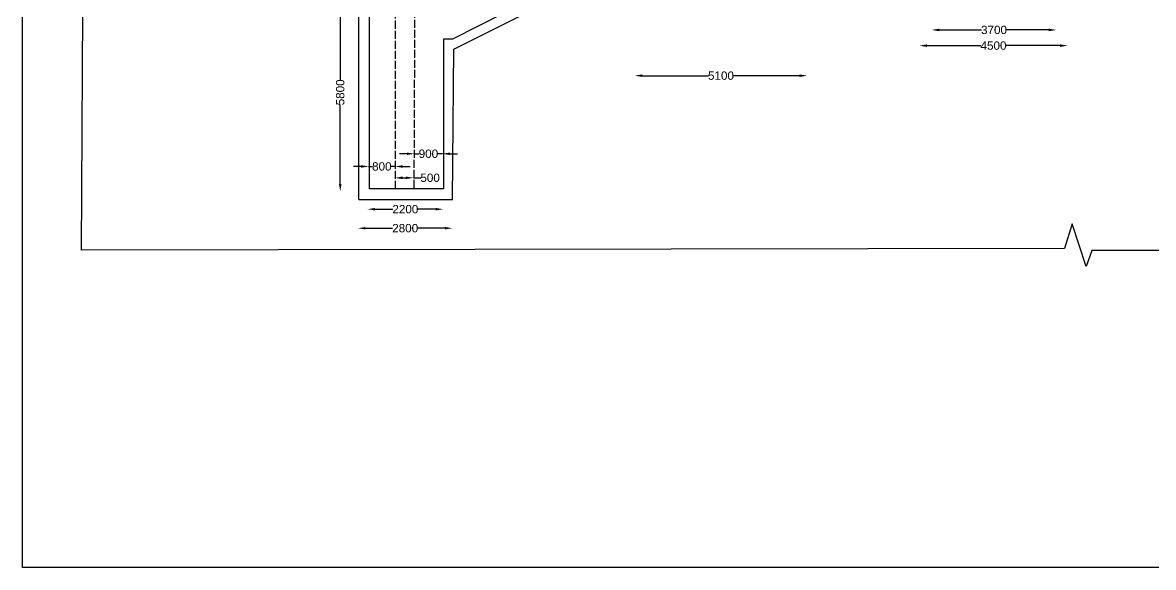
# Model space of a CAD drawing. Header units: millimetres. Extents: x 2190 to 106200, y 4148 to 77390.
# Drawn here: x 2190 to 36047, y 4148 to 20470 of the extents above; entities that cross this region are included whole.
import ezdxf

# ---------------------------------------------------------------- set-up
doc = ezdxf.new("R2010")
doc.units = ezdxf.units.MM
doc.linetypes.add('ACAD_ISO02W100', pattern=[15, 12, -3])
doc.layers.add('DIM', color=7, linetype='Continuous')
doc.layers.add('DWG', color=7, linetype='Continuous')
doc.styles.get("Standard").update_dxf_attribs({"font": 'arial.ttf'})
doc.dimstyles.new('ISO-25', dxfattribs={"dimtxt": 250, "dimasz": 225, "dimexe": 1.25, "dimexo": 0.625, "dimtad": 0, "dimdec": 0, "dimtxsty": 'Standard', "dimcen": 2.5, "dimse1": 1, "dimse2": 1, "dimadec": 0, "dimazin": 0, "dimtfac": 1, "dimtdec": 0, "dimtmove": 0, "dimatfit": 3, "dimfxl": 1, "dimarcsym": 0})

# ---------------------------------------------------------------- blocks, each defined once
blk = doc.blocks.new('*D120')
at = {"layer": 'Defpoints', "color": 0, "transparency": 16777216}
for p in [(29040, 19750), (33480, 19780), (33480, 19750)]:
    blk.add_point(p, dxfattribs=at)
at = {"layer": 'DIM', "color": 0, "lineweight": -2, "transparency": 16777216}
for p, q in [((29265, 19780), (30881, 19780)), ((33255, 19780), (31639, 19780))]:
    blk.add_line(p, q, dxfattribs=at)
at = {"layer": 'DIM', "color": 0, "transparency": 16777216}
for points in [[(29265, 19818), (29265, 19742), (29040, 19780)], [(33255, 19818), (33255, 19742), (33480, 19780)]]:
    blk.add_solid(points, dxfattribs=at)
at = {"layer": 'DIM', "color": 0, "transparency": 16777216, "insert": (31260, 19780), "char_height": 250, "attachment_point": 5}
blk.add_mtext('4500', dxfattribs=at)
blk = doc.blocks.new('*D121')
at = {"layer": 'Defpoints', "color": 0, "transparency": 16777216}
for p in [(29410, 20310), (33140, 20310), (33140, 20250)]:
    blk.add_point(p, dxfattribs=at)
at = {"layer": 'DIM', "color": 0, "lineweight": -2, "transparency": 16777216}
for p, q in [((29635, 20250), (30902, 20250)), ((32915, 20250), (31648, 20250))]:
    blk.add_line(p, q, dxfattribs=at)
at = {"layer": 'DIM', "color": 0, "transparency": 16777216}
for points in [[(29635, 20288), (29635, 20212), (29410, 20250)], [(32915, 20288), (32915, 20212), (33140, 20250)]]:
    blk.add_solid(points, dxfattribs=at)
at = {"layer": 'DIM', "color": 0, "transparency": 16777216, "insert": (31275, 20250), "char_height": 250, "attachment_point": 5}
blk.add_mtext('3700', dxfattribs=at)
blk = doc.blocks.new('*D146')
at = {"layer": 'Defpoints', "color": 0, "transparency": 16777216}
for p in [(20520, 18990), (25680, 18990), (25680, 18880)]:
    blk.add_point(p, dxfattribs=at)
at = {"layer": 'DIM', "color": 0, "lineweight": -2, "transparency": 16777216}
for p, q in [((20745, 18880), (22727, 18880)), ((25455, 18880), (23473, 18880))]:
    blk.add_line(p, q, dxfattribs=at)
at = {"layer": 'DIM', "color": 0, "transparency": 16777216}
for points in [[(20745, 18918), (20745, 18842), (20520, 18880)], [(25455, 18918), (25455, 18842), (25680, 18880)]]:
    blk.add_solid(points, dxfattribs=at)
at = {"layer": 'DIM', "color": 0, "transparency": 16777216, "insert": (23100, 18880), "char_height": 250, "attachment_point": 5}
blk.add_mtext('5100', dxfattribs=at)
blk = doc.blocks.new('*D150')
at = {"layer": 'Defpoints', "color": 0, "transparency": 16777216}
for p in [(12230, 14300), (15060, 14310), (15060, 14300)]:
    blk.add_point(p, dxfattribs=at)
at = {"layer": 'DIM', "color": 0, "lineweight": -2, "transparency": 16777216}
for p, q in [((12455, 14310), (13269.375, 14310)), ((14835, 14310), (14020.625, 14310))]:
    blk.add_line(p, q, dxfattribs=at)
at = {"layer": 'DIM', "color": 0, "transparency": 16777216}
for points in [[(12455, 14347.5), (12455, 14272.5), (12230, 14310)], [(14835, 14347.5), (14835, 14272.5), (15060, 14310)]]:
    blk.add_solid(points, dxfattribs=at)
at = {"layer": 'DIM', "color": 0, "transparency": 16777216, "insert": (13645, 14310), "char_height": 250, "attachment_point": 5}
blk.add_mtext('2800', dxfattribs=at)
blk = doc.blocks.new('*D151')
at = {"layer": 'Defpoints', "color": 0, "transparency": 16777216}
for p in [(12520, 14830), (14780, 14880), (14780, 14830)]:
    blk.add_point(p, dxfattribs=at)
at = {"layer": 'DIM', "color": 0, "lineweight": -2, "transparency": 16777216}
for p, q in [((12745, 14880), (13274.375, 14880)), ((14555, 14880), (14025.625, 14880))]:
    blk.add_line(p, q, dxfattribs=at)
at = {"layer": 'DIM', "color": 0, "transparency": 16777216}
for points in [[(12745, 14917.5), (12745, 14842.5), (12520, 14880)], [(14555, 14917.5), (14555, 14842.5), (14780, 14880)]]:
    blk.add_solid(points, dxfattribs=at)
at = {"layer": 'DIM', "color": 0, "transparency": 16777216, "insert": (13650, 14880), "char_height": 250, "attachment_point": 5}
blk.add_mtext('2200', dxfattribs=at)
blk = doc.blocks.new('*D152')
at = {"layer": 'Defpoints', "color": 0, "transparency": 16777216}
for p in [(12550, 16100), (13340, 16160), (13340, 16100)]:
    blk.add_point(p, dxfattribs=at)
at = {"layer": 'DIM', "color": 0, "lineweight": -2, "transparency": 16777216}
for p, q in [((12325, 16160), (12100, 16160)), ((12550, 16160), (12668, 16160)), ((13340, 16160), (13222, 16160)), ((13565, 16160), (13790, 16160))]:
    blk.add_line(p, q, dxfattribs=at)
at = {"layer": 'DIM', "color": 0, "transparency": 16777216}
for points in [[(12325, 16198), (12325, 16122), (12550, 16160)], [(13565, 16198), (13565, 16122), (13340, 16160)]]:
    blk.add_solid(points, dxfattribs=at)
at = {"layer": 'DIM', "color": 0, "transparency": 16777216, "insert": (12945, 16160), "char_height": 250, "attachment_point": 5}
blk.add_mtext('800', dxfattribs=at)
blk = doc.blocks.new('*D153')
at = {"layer": 'Defpoints', "color": 0, "transparency": 16777216}
for p in [(13340, 15910), (13890, 15910), (13890, 15820)]:
    blk.add_point(p, dxfattribs=at)
at = {"layer": 'DIM', "color": 0, "lineweight": -2, "transparency": 16777216}
for p, q in [((13565, 15820), (13665, 15820)), ((13890, 15820), (14115, 15820))]:
    blk.add_line(p, q, dxfattribs=at)
at = {"layer": 'DIM', "color": 0, "transparency": 16777216}
for points in [[(13565, 15858), (13565, 15782), (13340, 15820)], [(13665, 15858), (13665, 15782), (13890, 15820)]]:
    blk.add_solid(points, dxfattribs=at)
at = {"layer": 'DIM', "color": 0, "transparency": 16777216, "insert": (14391, 15820), "char_height": 250, "attachment_point": 5}
blk.add_mtext('500', dxfattribs=at)
blk = doc.blocks.new('*D154')
at = {"layer": 'Defpoints', "color": 0, "transparency": 16777216}
for p in [(13920, 16450), (14760, 16540), (14760, 16450)]:
    blk.add_point(p, dxfattribs=at)
at = {"layer": 'DIM', "color": 0, "lineweight": -2, "transparency": 16777216}
for p, q in [((13695, 16540), (13470, 16540)), ((13920, 16540), (14064, 16540)), ((14760, 16540), (14616, 16540)), ((14985, 16540), (15210, 16540))]:
    blk.add_line(p, q, dxfattribs=at)
at = {"layer": 'DIM', "color": 0, "transparency": 16777216}
for points in [[(13695, 16578), (13695, 16502), (13920, 16540)], [(14985, 16578), (14985, 16502), (14760, 16540)]]:
    blk.add_solid(points, dxfattribs=at)
at = {"layer": 'DIM', "color": 0, "transparency": 16777216, "insert": (14340, 16540), "char_height": 250, "attachment_point": 5}
blk.add_mtext('900', dxfattribs=at)
blk = doc.blocks.new('*D155')
at = {"layer": 'Defpoints', "color": 0, "transparency": 16777216}
for p in [(11700, 21350), (11730, 21350), (11730, 15410)]:
    blk.add_point(p, dxfattribs=at)
at = {"layer": 'DIM', "color": 0, "lineweight": -2, "transparency": 16777216}
for p, q in [((11700, 21125), (11700, 18753)), ((11700, 15635), (11700, 18007))]:
    blk.add_line(p, q, dxfattribs=at)
at = {"layer": 'DIM', "color": 0, "transparency": 16777216}
for points in [[(11662, 21125), (11738, 21125), (11700, 21350)], [(11662, 15635), (11738, 15635), (11700, 15410)]]:
    blk.add_solid(points, dxfattribs=at)
at = {"layer": 'DIM', "color": 0, "transparency": 16777216, "insert": (11700, 18380), "char_height": 250, "attachment_point": 5, "rotation": 90}
blk.add_mtext('5800', dxfattribs=at)

msp = doc.modelspace()

# ---------------------------------------------------------------- linework, layer by layer
msp.add_lwpolyline([(106200, 4148.5), (2190, 4148.5), (2190, 77390), (106200, 77390)], close=True)
at = {"layer": 'DWG'}
for points in [[(3953.6, 13648.3), (4194.7, 56630.9)], [(12260.6, 15172.3), (12260.6, 22473.8), (14421.5, 22473.8), (20196.5, 25411.4), (20196.5, 26461.7), (25697.7, 26461.7), (25678.7, 22530.4)], [(20558.2, 22765.7), (15059.1, 19977.4), (14794.1, 19977.4), (14794.1, 15488), (12575.8, 15488), (12575.8, 22190.1), (14519.8, 22190.1), (20572.9, 25240.1)], [(12260.6, 15172.3), (15063.4, 15172.3), (15103.5, 19669.9), (20178.8, 22233.6), (20178.8, 21729.4), (26073.9, 21729.4), (26073.9, 22233.3), (31521.4, 22233.3), (31521.4, 23889.4), (31241.8, 23889.4), (31241.8, 22530.4), (25678.7, 22530.4), (25678.7, 22133.9), (20554.5, 22133.9), (20554.5, 21729.4)], [(85716.3, 13254.5), (69528, 13559.6), (69271.6, 12839.1), (68726.7, 14344.1), (68406.1, 13543.5), (51113.9, 13704.8), (50857.4, 13016.3), (50857.4, 14537.3), (50456.8, 13640.7), (34207.5, 13640.7), (34031.2, 13159.5), (33614.4, 14440.3), (33390.1, 13703.8), (3953.6, 13648.3)]]:
    msp.add_lwpolyline(points, dxfattribs=at)
at = {"layer": 'DWG', "linetype": 'ACAD_ISO02W100', "ltscale": 20}
for points in [[(13350.1, 15488), (13350.1, 21403.9), (14707.6, 21403.9), (20567.7, 24353.3), (53727.1, 24225.7), (67152.7, 24188.3)], [(20564.1, 23752.2), (14804.6, 20857.1), (13927.4, 20857.1), (13904.9, 15488)]]:
    msp.add_lwpolyline(points, dxfattribs=at)

# ---------------------------------------------------------------- dimensions: what is measured, and where the dimension line sits
at = {"layer": 'DIM'}
for p1, p2, distance, text, picture, middle in [((11730, 15410), (11730, 21350), 30, '5800', '*D155', (11700, 18380)), ((29410, 20310), (33140, 20310), -60, '3700', '*D121', (31275, 20250)), ((29040, 19750), (33480, 19750), 30, '4500', '*D120', (31260, 19780)), ((20520, 18990), (25680, 18990), -110, '5100', '*D146', (23100, 18880)), ((13920, 16450), (14760, 16450), 90, '900', '*D154', (14340, 16540)), ((12550, 16100), (13340, 16100), 60, '800', '*D152', (12945, 16160)), ((13340, 15910), (13890, 15910), -90, '500', '*D153', (14391.4, 15820)), ((12520, 14830), (14780, 14830), 50, '2200', '*D151', (13650, 14880)), ((12230, 14300), (15060, 14300), 10, '2800', '*D150', (13645, 14310))]:
    dim = msp.add_aligned_dim(p1=p1, p2=p2, distance=distance, text=text, dimstyle='ISO-25', dxfattribs=at)
    dim.commit()
    dim.dimension.update_dxf_attribs({"geometry": picture, "text_midpoint": middle})

doc.saveas('drawing.dxf')
